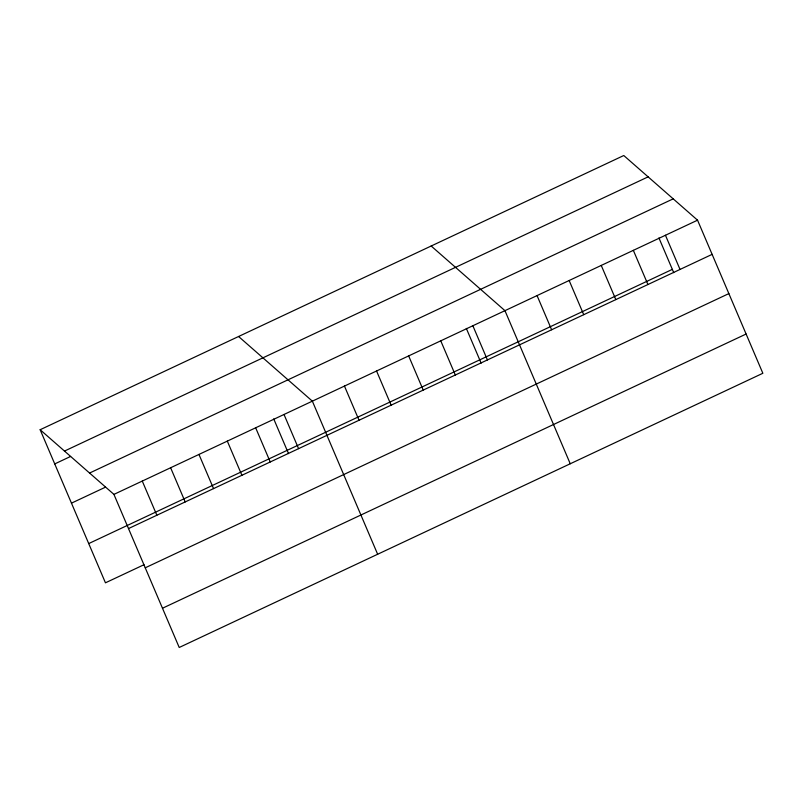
<?xml version="1.0" encoding="UTF-8"?>
<svg xmlns="http://www.w3.org/2000/svg" width="803" height="803" viewBox="0 0 803 803"><rect width="100%" height="100%" fill="white"/><g stroke="black" fill="none" stroke-linecap="round" stroke-linejoin="round"><path stroke-width="1.2" d="M40.15 429.725L623.78 155.521L697.546 220.183L762.85 373.275L179.22 647.479L113.926 494.387L40.15 429.725L105.454 582.817L144.008 564.71M64.491 451.065L648.121 176.861M54.734 463.913L70.604 456.455M89.575 473.047L673.205 198.843M71.467 503.15L105.484 487.17M113.926 494.387L697.546 220.183M88.711 543.581L672.342 269.376M128.5 528.565L712.131 254.36M145.243 567.811L728.863 293.597M162.487 608.242L746.107 334.028M431.181 246.009L504.957 310.671L570.25 463.763M238.581 336.497L312.357 401.159L377.651 554.251M665.446 235.259L680.031 269.447M658.932 237.929L673.737 272.649M633.346 250.345L647.931 284.523M601.246 265.422L615.831 299.609M569.156 280.508L583.731 314.686M537.056 295.584L551.631 329.772M472.857 325.747L487.431 359.935M466.332 328.417L481.138 363.137M440.757 340.833L455.331 375.011M408.657 355.91L423.231 390.097M376.557 370.996L391.131 405.174M344.457 386.072L359.031 420.26M284.011 414.468L298.586 448.656M273.733 418.905L288.538 453.625M255.655 427.788L270.24 461.976M227.309 441.108L241.894 475.296M198.963 454.428L213.548 488.615M170.617 467.747L185.192 501.935M142.272 481.067L156.846 515.245"/></g></svg>
